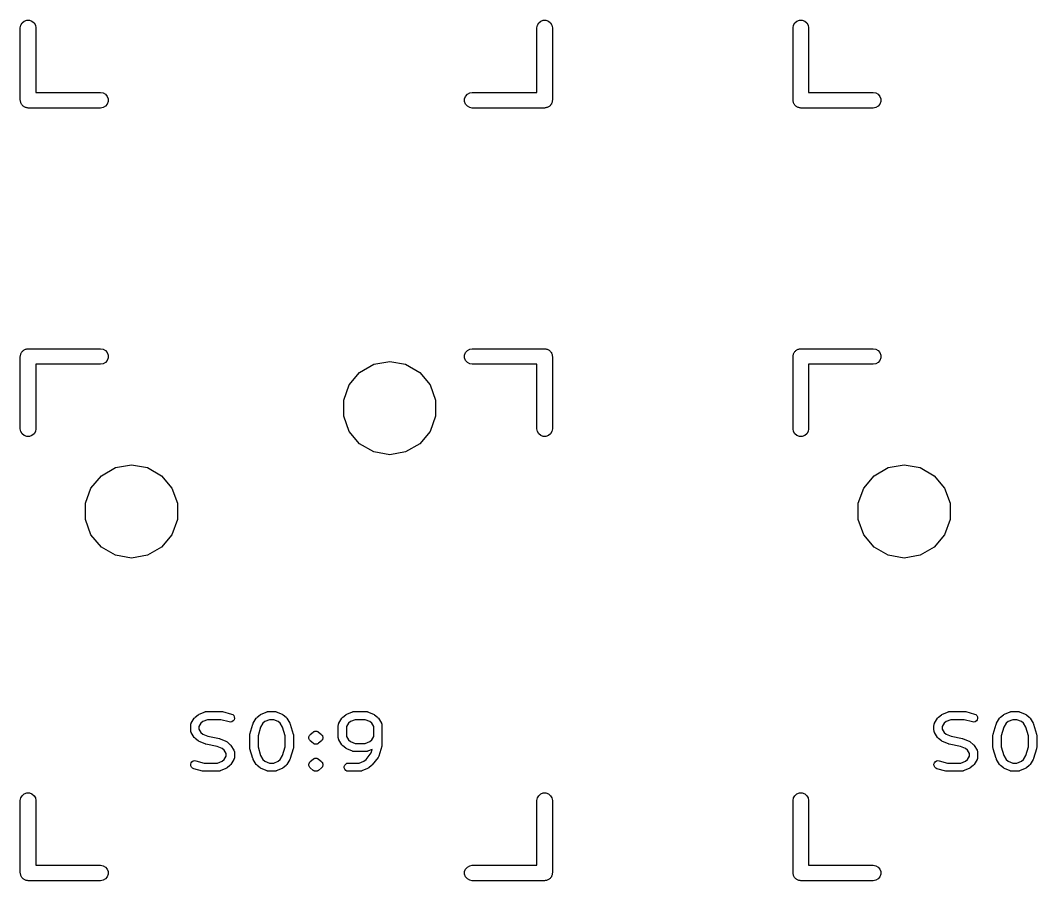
# Model space of a CAD drawing. Extents: x 15 to 276, y -105 to -15.
# Drawn here: x 186.46 to 211.45, y -104.54 to -83.38 of the extents above; entities that cross this region are included whole.
import ezdxf

# ---------------------------------------------------------------- set-up
doc = ezdxf.new("R2010")
doc.units = 0
doc.header["$MEASUREMENT"] = 0
doc.layers.add('BLACK', color=7, linetype='CONTINUOUS')

msp = doc.modelspace()

# ---------------------------------------------------------------- linework, layer by layer
at = {"layer": 'Black'}
for p, q in [((186.471, -83.5068), (186.504, -83.4495)), ((186.504, -83.4495), (186.555, -83.407)), ((186.555, -83.407), (186.617, -83.3844)), ((186.617, -83.3844), (186.683, -83.3844)), ((186.683, -83.3844), (186.745, -83.407)), ((186.745, -83.407), (186.796, -83.4495)), ((186.796, -83.4495), (186.829, -83.5068)), ((199.171, -83.5068), (199.204, -83.4495)), ((199.204, -83.4495), (199.255, -83.407)), ((199.255, -83.407), (199.317, -83.3844)), ((199.317, -83.3844), (199.383, -83.3844)), ((199.383, -83.3844), (199.445, -83.407)), ((199.445, -83.407), (199.496, -83.4495)), ((199.496, -83.4495), (199.529, -83.5068)), ((205.471, -83.5068), (205.504, -83.4495)), ((205.504, -83.4495), (205.555, -83.407)), ((205.555, -83.407), (205.617, -83.3844)), ((205.617, -83.3844), (205.683, -83.3844)), ((205.683, -83.3844), (205.745, -83.407)), ((205.745, -83.407), (205.796, -83.4495)), ((205.796, -83.4495), (205.829, -83.5068)), ((186.459, -83.572), (186.471, -83.5068)), ((186.459, -85.35), (186.459, -83.572)), ((186.829, -83.5068), (186.84, -83.572)), ((186.84, -83.572), (186.84, -85.1595)), ((199.159, -83.572), (199.171, -83.5068)), ((199.159, -85.1595), (199.159, -83.572)), ((199.529, -83.5068), (199.54, -83.572)), ((199.54, -83.572), (199.54, -85.35)), ((205.459, -83.572), (205.471, -83.5068)), ((205.459, -85.35), (205.459, -83.572)), ((205.829, -83.5068), (205.84, -83.572)), ((205.84, -83.572), (205.84, -85.1595)), ((186.84, -85.1595), (188.428, -85.1595)), ((188.428, -85.1595), (188.493, -85.171)), ((188.493, -85.171), (188.55, -85.2041)), ((188.55, -85.2041), (188.593, -85.2548)), ((197.407, -85.2548), (197.45, -85.2041)), ((197.45, -85.2041), (197.507, -85.171)), ((197.507, -85.171), (197.572, -85.1595)), ((197.572, -85.1595), (199.159, -85.1595)), ((205.84, -85.1595), (207.428, -85.1595)), ((207.428, -85.1595), (207.493, -85.171)), ((207.493, -85.171), (207.55, -85.2041)), ((207.55, -85.2041), (207.593, -85.2548)), ((186.462, -85.3664), (186.459, -85.35)), ((186.462, -85.3831), (186.462, -85.3664)), ((186.468, -85.3987), (186.462, -85.3831)), ((186.471, -85.4152), (186.468, -85.3987)), ((186.479, -85.4296), (186.471, -85.4152)), ((186.485, -85.4453), (186.479, -85.4296)), ((186.496, -85.458), (186.485, -85.4453)), ((186.504, -85.4725), (186.496, -85.458)), ((188.593, -85.4453), (188.55, -85.4959)), ((188.593, -85.2548), (188.616, -85.3169)), ((188.616, -85.3831), (188.593, -85.4453)), ((188.616, -85.3169), (188.616, -85.3831)), ((197.384, -85.3169), (197.407, -85.2548)), ((197.384, -85.3831), (197.384, -85.3169)), ((197.407, -85.4453), (197.384, -85.3831)), ((197.45, -85.4959), (197.407, -85.4453)), ((199.504, -85.458), (199.496, -85.4725)), ((199.515, -85.4453), (199.504, -85.458)), ((199.521, -85.4296), (199.515, -85.4453)), ((199.529, -85.4152), (199.521, -85.4296)), ((199.532, -85.3987), (199.529, -85.4152)), ((199.538, -85.3831), (199.532, -85.3987)), ((199.54, -85.35), (199.538, -85.3664)), ((199.538, -85.3664), (199.538, -85.3831)), ((205.462, -85.3664), (205.459, -85.35)), ((205.462, -85.3831), (205.462, -85.3664)), ((205.468, -85.3987), (205.462, -85.3831)), ((205.471, -85.4152), (205.468, -85.3987)), ((205.479, -85.4296), (205.471, -85.4152)), ((205.485, -85.4453), (205.479, -85.4296)), ((205.496, -85.458), (205.485, -85.4453)), ((205.504, -85.4725), (205.496, -85.458)), ((207.593, -85.4453), (207.55, -85.4959)), ((207.593, -85.2548), (207.616, -85.3169)), ((207.616, -85.3831), (207.593, -85.4453)), ((207.616, -85.3169), (207.616, -85.3831)), ((186.517, -85.4832), (186.504, -85.4725)), ((186.528, -85.4959), (186.517, -85.4832)), ((186.542, -85.5043), (186.528, -85.4959)), ((186.555, -85.515), (186.542, -85.5043)), ((186.57, -85.5207), (186.555, -85.515)), ((186.585, -85.529), (186.57, -85.5207)), ((186.601, -85.5319), (186.585, -85.529)), ((186.617, -85.5376), (186.601, -85.5319)), ((186.634, -85.5376), (186.617, -85.5376)), ((186.65, -85.5405), (186.634, -85.5376)), ((188.428, -85.5405), (186.65, -85.5405)), ((188.493, -85.529), (188.428, -85.5405)), ((188.55, -85.4959), (188.493, -85.529)), ((197.507, -85.529), (197.45, -85.4959)), ((197.572, -85.5405), (197.507, -85.529)), ((199.35, -85.5405), (197.572, -85.5405)), ((199.366, -85.5376), (199.35, -85.5405)), ((199.383, -85.5376), (199.366, -85.5376)), ((199.399, -85.5319), (199.383, -85.5376)), ((199.415, -85.529), (199.399, -85.5319)), ((199.43, -85.5207), (199.415, -85.529)), ((199.445, -85.515), (199.43, -85.5207)), ((199.458, -85.5043), (199.445, -85.515)), ((199.472, -85.4959), (199.458, -85.5043)), ((199.483, -85.4832), (199.472, -85.4959)), ((199.496, -85.4725), (199.483, -85.4832)), ((205.517, -85.4832), (205.504, -85.4725)), ((205.528, -85.4959), (205.517, -85.4832)), ((205.542, -85.5043), (205.528, -85.4959)), ((205.555, -85.515), (205.542, -85.5043)), ((205.57, -85.5207), (205.555, -85.515)), ((205.585, -85.529), (205.57, -85.5207)), ((205.601, -85.5319), (205.585, -85.529)), ((205.617, -85.5376), (205.601, -85.5319)), ((205.634, -85.5376), (205.617, -85.5376)), ((205.65, -85.5405), (205.634, -85.5376)), ((207.428, -85.5405), (205.65, -85.5405)), ((207.493, -85.529), (207.428, -85.5405)), ((207.55, -85.4959), (207.493, -85.529)), ((186.634, -91.4624), (186.65, -91.4595)), ((186.65, -91.4595), (188.428, -91.4595)), ((188.428, -91.4595), (188.493, -91.471)), ((197.507, -91.471), (197.572, -91.4595)), ((197.572, -91.4595), (199.35, -91.4595)), ((199.35, -91.4595), (199.366, -91.4624)), ((205.634, -91.4624), (205.65, -91.4595)), ((205.65, -91.4595), (207.428, -91.4595)), ((207.428, -91.4595), (207.493, -91.471)), ((186.459, -91.65), (186.462, -91.6336)), ((186.459, -93.428), (186.459, -91.65)), ((186.462, -91.6169), (186.468, -91.6013)), ((186.462, -91.6336), (186.462, -91.6169)), ((186.468, -91.6013), (186.471, -91.5848)), ((186.471, -91.5848), (186.479, -91.5704)), ((186.479, -91.5704), (186.485, -91.5547)), ((186.485, -91.5547), (186.496, -91.542)), ((186.496, -91.542), (186.504, -91.5275)), ((186.504, -91.5275), (186.517, -91.5168)), ((186.517, -91.5168), (186.528, -91.5041)), ((186.528, -91.5041), (186.542, -91.4957)), ((186.542, -91.4957), (186.555, -91.485)), ((186.555, -91.485), (186.57, -91.4793)), ((186.57, -91.4793), (186.585, -91.471)), ((186.585, -91.471), (186.601, -91.4681)), ((186.601, -91.4681), (186.617, -91.4624)), ((186.617, -91.4624), (186.634, -91.4624)), ((188.493, -91.471), (188.55, -91.5041)), ((188.55, -91.5041), (188.593, -91.5547)), ((188.593, -91.5547), (188.616, -91.6169)), ((188.616, -91.6831), (188.593, -91.7452)), ((188.616, -91.6169), (188.616, -91.6831)), ((197.384, -91.6169), (197.407, -91.5547)), ((197.384, -91.6831), (197.384, -91.6169)), ((197.407, -91.7452), (197.384, -91.6831)), ((197.407, -91.5547), (197.45, -91.5041)), ((197.45, -91.5041), (197.507, -91.471)), ((199.366, -91.4624), (199.383, -91.4624)), ((199.383, -91.4624), (199.399, -91.4681)), ((199.399, -91.4681), (199.415, -91.471)), ((199.415, -91.471), (199.43, -91.4793)), ((199.43, -91.4793), (199.445, -91.485)), ((199.445, -91.485), (199.458, -91.4957)), ((199.458, -91.4957), (199.472, -91.5041)), ((199.472, -91.5041), (199.483, -91.5168)), ((199.483, -91.5168), (199.496, -91.5275)), ((199.496, -91.5275), (199.504, -91.542)), ((199.504, -91.542), (199.515, -91.5547)), ((199.515, -91.5547), (199.521, -91.5704)), ((199.521, -91.5704), (199.529, -91.5848)), ((199.529, -91.5848), (199.532, -91.6013)), ((199.532, -91.6013), (199.538, -91.6169)), ((199.538, -91.6169), (199.538, -91.6336)), ((199.538, -91.6336), (199.54, -91.65)), ((199.54, -91.65), (199.54, -93.428)), ((205.459, -91.65), (205.462, -91.6336)), ((205.459, -93.428), (205.459, -91.65)), ((205.462, -91.6169), (205.468, -91.6013)), ((205.462, -91.6336), (205.462, -91.6169)), ((205.468, -91.6013), (205.471, -91.5848)), ((205.471, -91.5848), (205.479, -91.5704)), ((205.479, -91.5704), (205.485, -91.5547)), ((205.485, -91.5547), (205.496, -91.542)), ((205.496, -91.542), (205.504, -91.5275)), ((205.504, -91.5275), (205.517, -91.5168)), ((205.517, -91.5168), (205.528, -91.5041)), ((205.528, -91.5041), (205.542, -91.4957)), ((205.542, -91.4957), (205.555, -91.485)), ((205.555, -91.485), (205.57, -91.4793)), ((205.57, -91.4793), (205.585, -91.471)), ((205.585, -91.471), (205.601, -91.4681)), ((205.601, -91.4681), (205.617, -91.4624)), ((205.617, -91.4624), (205.634, -91.4624)), ((207.493, -91.471), (207.55, -91.5041)), ((207.55, -91.5041), (207.593, -91.5547)), ((207.593, -91.5547), (207.616, -91.6169)), ((207.616, -91.6831), (207.593, -91.7452)), ((207.616, -91.6169), (207.616, -91.6831)), ((188.428, -91.8405), (186.84, -91.8405)), ((186.84, -91.8405), (186.84, -93.428)), ((188.493, -91.829), (188.428, -91.8405)), ((188.55, -91.7959), (188.493, -91.829)), ((188.593, -91.7452), (188.55, -91.7959)), ((194.802, -92.0411), (195.148, -91.8418)), ((195.148, -91.8418), (195.54, -91.7726)), ((195.54, -91.7726), (195.932, -91.8418)), ((195.932, -91.8418), (196.278, -92.0411)), ((197.45, -91.7959), (197.407, -91.7452)), ((197.507, -91.829), (197.45, -91.7959)), ((197.572, -91.8405), (197.507, -91.829)), ((199.159, -91.8405), (197.572, -91.8405)), ((199.159, -93.428), (199.159, -91.8405)), ((207.428, -91.8405), (205.84, -91.8405)), ((205.84, -91.8405), (205.84, -93.428)), ((207.493, -91.829), (207.428, -91.8405)), ((207.55, -91.7959), (207.493, -91.829)), ((207.593, -91.7452), (207.55, -91.7959)), ((194.546, -92.3463), (194.802, -92.0411)), ((196.278, -92.0411), (196.534, -92.3463)), ((194.41, -92.7208), (194.546, -92.3463)), ((196.534, -92.3463), (196.67, -92.7208)), ((194.41, -93.1192), (194.41, -92.7208)), ((196.67, -92.7208), (196.67, -93.1192)), ((194.546, -93.4937), (194.41, -93.1192)), ((196.67, -93.1192), (196.534, -93.4937)), ((186.471, -93.4932), (186.459, -93.428)), ((186.84, -93.428), (186.829, -93.4932)), ((199.171, -93.4932), (199.159, -93.428)), ((199.54, -93.428), (199.529, -93.4932)), ((205.471, -93.4932), (205.459, -93.428)), ((205.84, -93.428), (205.829, -93.4932)), ((186.504, -93.5505), (186.471, -93.4932)), ((186.555, -93.593), (186.504, -93.5505)), ((186.617, -93.6156), (186.555, -93.593)), ((186.683, -93.6156), (186.617, -93.6156)), ((186.745, -93.593), (186.683, -93.6156)), ((186.796, -93.5505), (186.745, -93.593)), ((186.829, -93.4932), (186.796, -93.5505)), ((194.802, -93.7989), (194.546, -93.4937)), ((196.534, -93.4937), (196.278, -93.7989)), ((199.204, -93.5505), (199.171, -93.4932)), ((199.255, -93.593), (199.204, -93.5505)), ((199.317, -93.6156), (199.255, -93.593)), ((199.383, -93.6156), (199.317, -93.6156)), ((199.445, -93.593), (199.383, -93.6156)), ((199.496, -93.5505), (199.445, -93.593)), ((199.529, -93.4932), (199.496, -93.5505)), ((205.504, -93.5505), (205.471, -93.4932)), ((205.555, -93.593), (205.504, -93.5505)), ((205.617, -93.6156), (205.555, -93.593)), ((205.683, -93.6156), (205.617, -93.6156)), ((205.745, -93.593), (205.683, -93.6156)), ((205.796, -93.5505), (205.745, -93.593)), ((205.829, -93.4932), (205.796, -93.5505)), ((195.148, -93.9982), (194.802, -93.7989)), ((196.278, -93.7989), (195.932, -93.9982)), ((195.54, -94.0674), (195.148, -93.9982)), ((195.932, -93.9982), (195.54, -94.0674)), ((188.452, -94.5811), (188.798, -94.3818)), ((188.798, -94.3818), (189.19, -94.3126)), ((189.19, -94.3126), (189.582, -94.3818)), ((189.582, -94.3818), (189.928, -94.5811)), ((207.452, -94.5811), (207.798, -94.3818)), ((207.798, -94.3818), (208.19, -94.3126)), ((208.19, -94.3126), (208.582, -94.3818)), ((208.582, -94.3818), (208.928, -94.5811)), ((188.196, -94.8863), (188.452, -94.5811)), ((189.928, -94.5811), (190.184, -94.8863)), ((207.196, -94.8863), (207.452, -94.5811)), ((208.928, -94.5811), (209.184, -94.8863)), ((188.06, -95.2608), (188.196, -94.8863)), ((190.184, -94.8863), (190.32, -95.2608)), ((207.06, -95.2608), (207.196, -94.8863)), ((209.184, -94.8863), (209.32, -95.2608)), ((188.06, -95.6592), (188.06, -95.2608)), ((190.32, -95.2608), (190.32, -95.6592)), ((207.06, -95.6592), (207.06, -95.2608)), ((209.32, -95.2608), (209.32, -95.6592)), ((188.196, -96.0337), (188.06, -95.6592)), ((190.32, -95.6592), (190.184, -96.0337)), ((207.196, -96.0337), (207.06, -95.6592)), ((209.32, -95.6592), (209.184, -96.0337)), ((188.452, -96.3389), (188.196, -96.0337)), ((190.184, -96.0337), (189.928, -96.3389)), ((207.452, -96.3389), (207.196, -96.0337)), ((209.184, -96.0337), (208.928, -96.3389)), ((188.798, -96.5382), (188.452, -96.3389)), ((189.928, -96.3389), (189.582, -96.5382)), ((207.798, -96.5382), (207.452, -96.3389)), ((208.928, -96.3389), (208.582, -96.5382)), ((189.19, -96.6074), (188.798, -96.5382)), ((189.582, -96.5382), (189.19, -96.6074)), ((208.19, -96.6074), (207.798, -96.5382)), ((208.582, -96.5382), (208.19, -96.6074)), ((190.83, -100.462), (190.844, -100.454)), ((190.844, -100.454), (190.856, -100.446)), ((190.856, -100.446), (191.001, -100.386)), ((191.001, -100.386), (191.004, -100.385)), ((191.004, -100.385), (191.006, -100.384)), ((191.006, -100.384), (191.021, -100.381)), ((191.021, -100.381), (191.036, -100.378)), ((191.036, -100.378), (191.038, -100.378)), ((191.038, -100.378), (191.041, -100.378)), ((191.041, -100.378), (191.403, -100.378)), ((191.403, -100.378), (191.417, -100.38)), ((191.417, -100.38), (191.431, -100.382)), ((191.431, -100.382), (191.648, -100.442)), ((191.648, -100.442), (191.68, -100.457)), ((192.354, -100.462), (192.368, -100.454)), ((192.368, -100.454), (192.38, -100.446)), ((192.38, -100.446), (192.525, -100.386)), ((192.525, -100.386), (192.528, -100.385)), ((192.528, -100.385), (192.53, -100.384)), ((192.53, -100.384), (192.545, -100.381)), ((192.545, -100.381), (192.56, -100.378)), ((192.56, -100.378), (192.562, -100.378)), ((192.562, -100.378), (192.565, -100.378)), ((192.565, -100.378), (192.71, -100.378)), ((192.71, -100.378), (192.712, -100.378)), ((192.712, -100.378), (192.714, -100.378)), ((192.714, -100.378), (192.729, -100.381)), ((192.729, -100.381), (192.744, -100.384)), ((192.744, -100.384), (192.746, -100.385)), ((192.746, -100.385), (192.749, -100.386)), ((192.749, -100.386), (192.894, -100.446)), ((192.894, -100.446), (192.907, -100.454)), ((192.907, -100.454), (192.92, -100.462)), ((194.459, -100.462), (194.472, -100.454)), ((194.472, -100.454), (194.485, -100.446)), ((194.485, -100.446), (194.63, -100.386)), ((194.63, -100.386), (194.632, -100.385)), ((194.632, -100.385), (194.634, -100.384)), ((194.634, -100.384), (194.65, -100.381)), ((194.65, -100.381), (194.664, -100.378)), ((194.664, -100.378), (194.667, -100.378)), ((194.667, -100.378), (194.669, -100.378)), ((194.669, -100.378), (194.959, -100.378)), ((194.959, -100.378), (194.962, -100.378)), ((194.962, -100.378), (194.964, -100.378)), ((194.964, -100.378), (194.979, -100.381)), ((194.979, -100.381), (194.994, -100.384)), ((194.994, -100.384), (194.996, -100.385)), ((194.996, -100.385), (194.999, -100.386)), ((194.999, -100.386), (195.144, -100.446)), ((195.144, -100.446), (195.156, -100.454)), ((195.156, -100.454), (195.17, -100.462)), ((209.105, -100.462), (209.118, -100.454)), ((209.118, -100.454), (209.131, -100.446)), ((209.131, -100.446), (209.276, -100.386)), ((209.276, -100.386), (209.278, -100.385)), ((209.278, -100.385), (209.28, -100.384)), ((209.28, -100.384), (209.295, -100.381)), ((209.295, -100.381), (209.31, -100.378)), ((209.31, -100.378), (209.313, -100.378)), ((209.313, -100.378), (209.315, -100.378)), ((209.315, -100.378), (209.678, -100.378)), ((209.678, -100.378), (209.691, -100.38)), ((209.691, -100.38), (209.705, -100.382)), ((209.705, -100.382), (209.923, -100.442)), ((209.923, -100.442), (209.954, -100.457)), ((210.629, -100.462), (210.642, -100.454)), ((210.642, -100.454), (210.655, -100.446)), ((210.655, -100.446), (210.8, -100.386)), ((210.8, -100.386), (210.802, -100.385)), ((210.802, -100.385), (210.804, -100.384)), ((210.804, -100.384), (210.819, -100.381)), ((210.819, -100.381), (210.834, -100.378)), ((210.834, -100.378), (210.837, -100.378)), ((210.837, -100.378), (210.839, -100.378)), ((210.839, -100.378), (210.984, -100.378)), ((210.984, -100.378), (210.986, -100.378)), ((210.986, -100.378), (210.989, -100.378)), ((210.989, -100.378), (211.004, -100.381)), ((211.004, -100.381), (211.019, -100.384)), ((211.019, -100.384), (211.021, -100.385)), ((211.021, -100.385), (211.023, -100.386)), ((211.023, -100.386), (211.168, -100.446)), ((211.168, -100.446), (211.181, -100.454)), ((211.181, -100.454), (211.194, -100.462)), ((190.65, -100.712), (190.651, -100.702)), ((190.651, -100.702), (190.653, -100.695)), ((190.653, -100.695), (190.655, -100.687)), ((190.655, -100.687), (190.66, -100.678)), ((190.66, -100.678), (190.663, -100.669)), ((190.663, -100.669), (190.736, -100.548)), ((190.736, -100.548), (190.747, -100.535)), ((190.747, -100.535), (190.758, -100.522)), ((190.758, -100.522), (190.83, -100.462)), ((190.901, -100.668), (190.852, -100.75)), ((190.949, -100.628), (190.901, -100.668)), ((191.061, -100.581), (190.949, -100.628)), ((191.39, -100.581), (191.061, -100.581)), ((191.594, -100.638), (191.39, -100.581)), ((191.629, -100.641), (191.594, -100.638)), ((191.663, -100.632), (191.629, -100.641)), ((191.692, -100.612), (191.663, -100.632)), ((191.68, -100.457), (191.705, -100.482)), ((191.713, -100.584), (191.692, -100.612)), ((191.705, -100.482), (191.72, -100.515)), ((191.722, -100.55), (191.713, -100.584)), ((191.72, -100.515), (191.722, -100.55)), ((192.104, -100.934), (192.177, -100.692)), ((192.177, -100.692), (192.183, -100.681)), ((192.183, -100.681), (192.187, -100.669)), ((192.187, -100.669), (192.26, -100.548)), ((192.26, -100.548), (192.271, -100.535)), ((192.271, -100.535), (192.282, -100.522)), ((192.282, -100.522), (192.354, -100.462)), ((192.425, -100.668), (192.368, -100.763)), ((192.473, -100.628), (192.425, -100.668)), ((192.585, -100.581), (192.473, -100.628)), ((192.689, -100.581), (192.585, -100.581)), ((192.802, -100.628), (192.689, -100.581)), ((192.849, -100.668), (192.802, -100.628)), ((192.906, -100.763), (192.849, -100.668)), ((192.92, -100.462), (192.992, -100.522)), ((192.992, -100.522), (193.003, -100.535)), ((193.003, -100.535), (193.015, -100.548)), ((193.015, -100.548), (193.087, -100.669)), ((193.087, -100.669), (193.092, -100.681)), ((193.092, -100.681), (193.097, -100.692)), ((193.097, -100.692), (193.17, -100.934)), ((194.279, -100.702), (194.282, -100.695)), ((194.279, -100.712), (194.279, -100.702)), ((194.282, -100.695), (194.283, -100.687)), ((194.283, -100.687), (194.288, -100.678)), ((194.288, -100.678), (194.292, -100.669)), ((194.292, -100.669), (194.364, -100.548)), ((194.364, -100.548), (194.375, -100.535)), ((194.375, -100.535), (194.386, -100.522)), ((194.386, -100.522), (194.459, -100.462)), ((194.53, -100.668), (194.48, -100.75)), ((194.577, -100.628), (194.53, -100.668)), ((194.689, -100.581), (194.577, -100.628)), ((194.939, -100.581), (194.689, -100.581)), ((195.051, -100.628), (194.939, -100.581)), ((195.099, -100.668), (195.051, -100.628)), ((195.148, -100.75), (195.099, -100.668)), ((195.17, -100.462), (195.242, -100.522)), ((195.242, -100.522), (195.253, -100.535)), ((195.253, -100.535), (195.264, -100.548)), ((195.264, -100.548), (195.337, -100.669)), ((195.337, -100.669), (195.34, -100.678)), ((195.34, -100.678), (195.345, -100.687)), ((195.345, -100.687), (195.347, -100.695)), ((195.347, -100.695), (195.349, -100.702)), ((195.349, -100.702), (195.35, -100.712)), ((208.925, -100.702), (208.928, -100.695)), ((208.925, -100.712), (208.925, -100.702)), ((208.928, -100.695), (208.929, -100.687)), ((208.929, -100.687), (208.934, -100.678)), ((208.934, -100.678), (208.937, -100.669)), ((208.937, -100.669), (209.01, -100.548)), ((209.01, -100.548), (209.021, -100.535)), ((209.021, -100.535), (209.032, -100.522)), ((209.032, -100.522), (209.105, -100.462)), ((209.175, -100.668), (209.126, -100.75)), ((209.223, -100.628), (209.175, -100.668)), ((209.335, -100.581), (209.223, -100.628)), ((209.664, -100.581), (209.335, -100.581)), ((209.868, -100.638), (209.664, -100.581)), ((209.903, -100.641), (209.868, -100.638)), ((209.938, -100.632), (209.903, -100.641)), ((209.967, -100.612), (209.938, -100.632)), ((209.954, -100.457), (209.979, -100.482)), ((209.987, -100.584), (209.967, -100.612)), ((209.979, -100.482), (209.994, -100.515)), ((209.997, -100.55), (209.987, -100.584)), ((209.994, -100.515), (209.997, -100.55)), ((210.379, -100.934), (210.451, -100.692)), ((210.451, -100.692), (210.457, -100.681)), ((210.457, -100.681), (210.461, -100.669)), ((210.461, -100.669), (210.534, -100.548)), ((210.534, -100.548), (210.545, -100.535)), ((210.545, -100.535), (210.556, -100.522)), ((210.556, -100.522), (210.629, -100.462)), ((210.699, -100.668), (210.642, -100.763)), ((210.747, -100.628), (210.699, -100.668)), ((210.859, -100.581), (210.747, -100.628)), ((210.964, -100.581), (210.859, -100.581)), ((211.076, -100.628), (210.964, -100.581)), ((211.123, -100.668), (211.076, -100.628)), ((211.181, -100.763), (211.123, -100.668)), ((211.194, -100.462), (211.267, -100.522)), ((211.267, -100.522), (211.278, -100.535)), ((211.278, -100.535), (211.289, -100.548)), ((211.289, -100.548), (211.361, -100.669)), ((211.361, -100.669), (211.366, -100.681)), ((211.366, -100.681), (211.372, -100.692)), ((211.372, -100.692), (211.444, -100.934)), ((190.649, -100.721), (190.65, -100.712)), ((190.649, -100.842), (190.649, -100.721)), ((190.65, -100.852), (190.649, -100.842)), ((190.651, -100.862), (190.65, -100.852)), ((190.653, -100.869), (190.651, -100.862)), ((190.655, -100.877), (190.653, -100.869)), ((190.66, -100.886), (190.655, -100.877)), ((190.663, -100.895), (190.66, -100.886)), ((190.736, -101.016), (190.663, -100.895)), ((190.852, -100.75), (190.852, -100.814)), ((190.852, -100.814), (190.901, -100.896)), ((190.901, -100.896), (190.949, -100.936)), ((190.949, -100.936), (191.071, -100.987)), ((192.1, -100.963), (192.103, -100.949)), ((192.103, -100.949), (192.104, -100.934)), ((192.368, -100.763), (192.303, -100.978)), ((192.971, -100.978), (192.906, -100.763)), ((193.17, -100.934), (193.172, -100.949)), ((193.172, -100.949), (193.174, -100.963)), ((193.577, -100.959), (193.588, -100.946)), ((193.588, -100.946), (193.661, -100.885)), ((193.588, -100.946), (193.588, -100.946)), ((193.588, -100.946), (193.588, -100.946)), ((193.661, -100.885), (193.668, -100.881)), ((193.668, -100.881), (193.675, -100.875)), ((193.675, -100.875), (193.683, -100.872)), ((193.683, -100.872), (193.691, -100.868)), ((193.691, -100.868), (193.7, -100.866)), ((193.691, -100.868), (193.691, -100.868)), ((193.691, -100.868), (193.691, -100.868)), ((193.7, -100.866), (193.708, -100.863)), ((193.708, -100.863), (193.717, -100.863)), ((193.717, -100.863), (193.725, -100.862)), ((193.725, -100.862), (193.726, -100.862)), ((193.726, -100.862), (193.726, -100.862)), ((193.726, -100.862), (193.735, -100.863)), ((193.735, -100.863), (193.743, -100.863)), ((193.743, -100.863), (193.752, -100.866)), ((193.752, -100.866), (193.76, -100.868)), ((193.76, -100.868), (193.76, -100.868)), ((193.76, -100.868), (193.761, -100.868)), ((193.761, -100.868), (193.768, -100.872)), ((193.768, -100.872), (193.777, -100.875)), ((193.777, -100.875), (193.783, -100.881)), ((193.783, -100.881), (193.791, -100.885)), ((193.791, -100.885), (193.863, -100.946)), ((193.863, -100.946), (193.864, -100.946)), ((193.864, -100.946), (193.864, -100.946)), ((193.864, -100.946), (193.875, -100.959)), ((194.277, -100.721), (194.279, -100.712)), ((194.277, -101.024), (194.277, -100.721)), ((194.48, -100.75), (194.48, -100.996)), ((195.148, -100.996), (195.148, -100.75)), ((195.35, -100.712), (195.351, -100.721)), ((195.351, -100.721), (195.351, -101.205)), ((208.923, -100.721), (208.925, -100.712)), ((208.923, -100.842), (208.923, -100.721)), ((208.925, -100.852), (208.923, -100.842)), ((208.925, -100.862), (208.925, -100.852)), ((208.928, -100.869), (208.925, -100.862)), ((208.929, -100.877), (208.928, -100.869)), ((208.934, -100.886), (208.929, -100.877)), ((208.937, -100.895), (208.934, -100.886)), ((209.01, -101.016), (208.937, -100.895)), ((209.126, -100.75), (209.126, -100.814)), ((209.126, -100.814), (209.175, -100.896)), ((209.175, -100.896), (209.223, -100.936)), ((209.223, -100.936), (209.345, -100.987)), ((210.374, -100.963), (210.377, -100.949)), ((210.377, -100.949), (210.379, -100.934)), ((210.642, -100.763), (210.578, -100.978)), ((211.245, -100.978), (211.181, -100.763)), ((211.444, -100.934), (211.446, -100.949)), ((211.446, -100.949), (211.448, -100.963)), ((190.747, -101.028), (190.736, -101.016)), ((190.758, -101.041), (190.747, -101.028)), ((190.83, -101.102), (190.758, -101.041)), ((190.844, -101.109), (190.83, -101.102)), ((190.856, -101.118), (190.844, -101.109)), ((191.001, -101.178), (190.856, -101.118)), ((191.011, -101.18), (191.001, -101.178)), ((191.02, -101.184), (191.011, -101.18)), ((191.301, -101.242), (191.02, -101.184)), ((191.071, -100.987), (191.352, -101.045)), ((191.352, -101.045), (191.361, -101.049)), ((191.361, -101.049), (191.37, -101.051)), ((191.37, -101.051), (191.515, -101.111)), ((191.515, -101.111), (191.528, -101.12)), ((191.528, -101.12), (191.541, -101.127)), ((191.541, -101.127), (191.614, -101.188)), ((191.614, -101.188), (191.625, -101.201)), ((191.625, -101.201), (191.636, -101.213)), ((192.1, -101.266), (192.1, -100.963)), ((192.303, -100.978), (192.303, -101.251)), ((192.971, -101.251), (192.971, -100.978)), ((193.174, -100.963), (193.174, -101.266)), ((193.553, -101.006), (193.559, -100.99)), ((193.553, -101.007), (193.553, -101.006)), ((193.553, -101.006), (193.553, -101.006)), ((193.553, -101.024), (193.553, -101.007)), ((193.553, -101.041), (193.553, -101.024)), ((193.553, -101.042), (193.553, -101.041)), ((193.553, -101.041), (193.553, -101.041)), ((193.559, -101.058), (193.553, -101.042)), ((193.559, -100.99), (193.565, -100.973)), ((193.565, -101.074), (193.559, -101.058)), ((193.565, -100.973), (193.577, -100.959)), ((193.565, -100.973), (193.565, -100.973)), ((193.565, -100.973), (193.565, -100.973)), ((193.565, -101.075), (193.565, -101.074)), ((193.577, -101.088), (193.565, -101.075)), ((193.565, -101.075), (193.565, -101.075)), ((193.588, -101.101), (193.577, -101.088)), ((193.588, -101.102), (193.588, -101.101)), ((193.661, -101.162), (193.588, -101.102)), ((193.588, -101.102), (193.588, -101.102)), ((193.668, -101.167), (193.661, -101.162)), ((193.675, -101.172), (193.668, -101.167)), ((193.683, -101.175), (193.675, -101.172)), ((193.691, -101.18), (193.683, -101.175)), ((193.7, -101.181), (193.691, -101.18)), ((193.691, -101.18), (193.691, -101.18)), ((193.691, -101.18), (193.691, -101.18)), ((193.708, -101.184), (193.7, -101.181)), ((193.717, -101.184), (193.708, -101.184)), ((193.725, -101.186), (193.717, -101.184)), ((193.726, -101.186), (193.725, -101.186)), ((193.735, -101.184), (193.726, -101.186)), ((193.726, -101.186), (193.726, -101.186)), ((193.743, -101.184), (193.735, -101.184)), ((193.752, -101.181), (193.743, -101.184)), ((193.76, -101.18), (193.752, -101.181)), ((193.761, -101.18), (193.76, -101.18)), ((193.76, -101.18), (193.76, -101.18)), ((193.768, -101.175), (193.761, -101.18)), ((193.777, -101.172), (193.768, -101.175)), ((193.783, -101.167), (193.777, -101.172)), ((193.791, -101.162), (193.783, -101.167)), ((193.863, -101.102), (193.791, -101.162)), ((193.864, -101.102), (193.863, -101.102)), ((193.875, -101.088), (193.864, -101.101)), ((193.864, -101.101), (193.864, -101.102)), ((193.875, -100.959), (193.886, -100.973)), ((193.886, -101.075), (193.875, -101.088)), ((193.886, -100.973), (193.886, -100.973)), ((193.886, -100.973), (193.886, -100.973)), ((193.886, -100.973), (193.892, -100.99)), ((193.892, -101.058), (193.886, -101.074)), ((193.886, -101.074), (193.886, -101.075)), ((193.886, -101.075), (193.886, -101.075)), ((193.892, -100.99), (193.898, -101.006)), ((193.898, -101.042), (193.892, -101.058)), ((193.898, -101.006), (193.898, -101.006)), ((193.898, -101.006), (193.898, -101.007)), ((193.898, -101.007), (193.898, -101.024)), ((193.898, -101.024), (193.898, -101.041)), ((193.898, -101.041), (193.898, -101.041)), ((193.898, -101.041), (193.898, -101.042)), ((194.279, -101.033), (194.277, -101.024)), ((194.279, -101.043), (194.279, -101.033)), ((194.282, -101.051), (194.279, -101.043)), ((194.283, -101.059), (194.282, -101.051)), ((194.288, -101.067), (194.283, -101.059)), ((194.292, -101.076), (194.288, -101.067)), ((194.364, -101.197), (194.292, -101.076)), ((194.375, -101.21), (194.364, -101.197)), ((194.48, -100.996), (194.53, -101.078)), ((194.53, -101.078), (194.577, -101.117)), ((194.577, -101.117), (194.689, -101.164)), ((194.689, -101.164), (194.939, -101.164)), ((194.939, -101.164), (195.051, -101.117)), ((195.051, -101.117), (195.099, -101.078)), ((195.099, -101.078), (195.148, -100.996)), ((195.351, -101.205), (195.349, -101.22)), ((209.021, -101.028), (209.01, -101.016)), ((209.032, -101.041), (209.021, -101.028)), ((209.105, -101.102), (209.032, -101.041)), ((209.118, -101.109), (209.105, -101.102)), ((209.131, -101.118), (209.118, -101.109)), ((209.276, -101.178), (209.131, -101.118)), ((209.285, -101.18), (209.276, -101.178)), ((209.294, -101.184), (209.285, -101.18)), ((209.575, -101.242), (209.294, -101.184)), ((209.345, -100.987), (209.626, -101.045)), ((209.626, -101.045), (209.635, -101.049)), ((209.635, -101.049), (209.644, -101.051)), ((209.644, -101.051), (209.789, -101.111)), ((209.789, -101.111), (209.802, -101.12)), ((209.802, -101.12), (209.815, -101.127)), ((209.815, -101.127), (209.888, -101.188)), ((209.888, -101.188), (209.899, -101.201)), ((209.899, -101.201), (209.91, -101.213)), ((210.374, -101.266), (210.374, -100.963)), ((210.578, -100.978), (210.578, -101.251)), ((211.245, -101.251), (211.245, -100.978)), ((211.448, -100.963), (211.448, -101.266)), ((191.423, -101.293), (191.301, -101.242)), ((191.47, -101.333), (191.423, -101.293)), ((191.52, -101.415), (191.47, -101.333)), ((191.52, -101.479), (191.52, -101.415)), ((191.636, -101.213), (191.708, -101.334)), ((191.708, -101.334), (191.712, -101.343)), ((191.712, -101.343), (191.717, -101.352)), ((191.717, -101.352), (191.718, -101.36)), ((191.718, -101.36), (191.721, -101.367)), ((191.721, -101.367), (191.721, -101.377)), ((191.721, -101.377), (191.723, -101.387)), ((191.723, -101.387), (191.723, -101.508)), ((192.103, -101.28), (192.1, -101.266)), ((192.104, -101.295), (192.103, -101.28)), ((192.177, -101.537), (192.104, -101.295)), ((192.303, -101.251), (192.368, -101.466)), ((192.906, -101.466), (192.971, -101.251)), ((193.17, -101.295), (193.097, -101.537)), ((193.172, -101.28), (193.17, -101.295)), ((193.174, -101.266), (193.172, -101.28)), ((194.386, -101.223), (194.375, -101.21)), ((194.459, -101.283), (194.386, -101.223)), ((194.472, -101.291), (194.459, -101.283)), ((194.485, -101.299), (194.472, -101.291)), ((194.63, -101.359), (194.485, -101.299)), ((194.632, -101.36), (194.63, -101.359)), ((194.634, -101.361), (194.632, -101.36)), ((194.65, -101.364), (194.634, -101.361)), ((194.664, -101.367), (194.65, -101.364)), ((194.667, -101.367), (194.664, -101.367)), ((194.669, -101.367), (194.667, -101.367)), ((194.959, -101.367), (194.669, -101.367)), ((194.962, -101.367), (194.959, -101.367)), ((194.959, -101.557), (195.085, -101.399)), ((194.964, -101.367), (194.962, -101.367)), ((194.979, -101.364), (194.964, -101.367)), ((194.994, -101.361), (194.979, -101.364)), ((194.996, -101.36), (194.994, -101.361)), ((194.999, -101.359), (194.996, -101.36)), ((195.111, -101.312), (194.999, -101.359)), ((195.085, -101.399), (195.111, -101.312)), ((195.347, -101.234), (195.274, -101.476)), ((195.349, -101.22), (195.347, -101.234)), ((209.697, -101.293), (209.575, -101.242)), ((209.745, -101.333), (209.697, -101.293)), ((209.794, -101.415), (209.745, -101.333)), ((209.794, -101.479), (209.794, -101.415)), ((209.91, -101.213), (209.983, -101.334)), ((209.983, -101.334), (209.986, -101.343)), ((209.986, -101.343), (209.991, -101.352)), ((209.991, -101.352), (209.992, -101.36)), ((209.992, -101.36), (209.995, -101.367)), ((209.995, -101.367), (209.995, -101.377)), ((209.995, -101.377), (209.997, -101.387)), ((209.997, -101.387), (209.997, -101.508)), ((210.377, -101.28), (210.374, -101.266)), ((210.379, -101.295), (210.377, -101.28)), ((210.451, -101.537), (210.379, -101.295)), ((210.578, -101.251), (210.642, -101.466)), ((211.181, -101.466), (211.245, -101.251)), ((211.444, -101.295), (211.372, -101.537)), ((211.446, -101.28), (211.444, -101.295)), ((211.448, -101.266), (211.446, -101.28)), ((190.649, -101.679), (190.659, -101.645)), ((190.652, -101.714), (190.649, -101.679)), ((190.659, -101.645), (190.679, -101.617)), ((190.679, -101.617), (190.708, -101.597)), ((190.708, -101.597), (190.742, -101.588)), ((190.742, -101.588), (190.777, -101.591)), ((190.777, -101.591), (190.982, -101.648)), ((190.982, -101.648), (191.311, -101.648)), ((191.311, -101.648), (191.423, -101.601)), ((191.423, -101.601), (191.47, -101.562)), ((191.47, -101.562), (191.52, -101.479)), ((191.625, -101.694), (191.614, -101.707)), ((191.636, -101.681), (191.625, -101.694)), ((191.708, -101.56), (191.636, -101.681)), ((191.712, -101.551), (191.708, -101.56)), ((191.717, -101.542), (191.712, -101.551)), ((191.718, -101.534), (191.717, -101.542)), ((191.721, -101.527), (191.718, -101.534)), ((191.723, -101.508), (191.721, -101.517)), ((191.721, -101.517), (191.721, -101.527)), ((192.183, -101.548), (192.177, -101.537)), ((192.187, -101.56), (192.183, -101.548)), ((192.26, -101.681), (192.187, -101.56)), ((192.271, -101.694), (192.26, -101.681)), ((192.282, -101.707), (192.271, -101.694)), ((192.368, -101.466), (192.425, -101.562)), ((192.425, -101.562), (192.473, -101.601)), ((192.473, -101.601), (192.585, -101.648)), ((192.585, -101.648), (192.689, -101.648)), ((192.689, -101.648), (192.802, -101.601)), ((192.802, -101.601), (192.849, -101.562)), ((192.849, -101.562), (192.906, -101.466)), ((193.003, -101.694), (192.992, -101.707)), ((193.015, -101.681), (193.003, -101.694)), ((193.087, -101.56), (193.015, -101.681)), ((193.092, -101.548), (193.087, -101.56)), ((193.097, -101.537), (193.092, -101.548)), ((193.553, -101.671), (193.559, -101.655)), ((193.553, -101.672), (193.553, -101.671)), ((193.553, -101.671), (193.553, -101.671)), ((193.553, -101.689), (193.553, -101.672)), ((193.553, -101.706), (193.553, -101.689)), ((193.559, -101.655), (193.565, -101.639)), ((193.565, -101.638), (193.577, -101.625)), ((193.565, -101.639), (193.565, -101.638)), ((193.565, -101.638), (193.565, -101.638)), ((193.577, -101.625), (193.588, -101.611)), ((193.588, -101.611), (193.661, -101.551)), ((193.588, -101.611), (193.588, -101.611)), ((193.588, -101.611), (193.588, -101.611)), ((193.661, -101.551), (193.668, -101.546)), ((193.668, -101.546), (193.675, -101.541)), ((193.675, -101.541), (193.683, -101.538)), ((193.683, -101.538), (193.691, -101.533)), ((193.691, -101.533), (193.7, -101.531)), ((193.691, -101.533), (193.691, -101.533)), ((193.691, -101.533), (193.691, -101.533)), ((193.7, -101.531), (193.708, -101.529)), ((193.708, -101.529), (193.717, -101.529)), ((193.717, -101.529), (193.725, -101.527)), ((193.725, -101.527), (193.726, -101.527)), ((193.726, -101.527), (193.726, -101.527)), ((193.726, -101.527), (193.735, -101.529)), ((193.735, -101.529), (193.743, -101.529)), ((193.743, -101.529), (193.752, -101.531)), ((193.752, -101.531), (193.76, -101.533)), ((193.76, -101.533), (193.76, -101.533)), ((193.76, -101.533), (193.761, -101.533)), ((193.761, -101.533), (193.768, -101.538)), ((193.768, -101.538), (193.777, -101.541)), ((193.777, -101.541), (193.783, -101.546)), ((193.783, -101.546), (193.791, -101.551)), ((193.791, -101.551), (193.863, -101.611)), ((193.863, -101.611), (193.864, -101.611)), ((193.864, -101.611), (193.864, -101.611)), ((193.864, -101.611), (193.875, -101.625)), ((193.875, -101.625), (193.886, -101.638)), ((193.886, -101.638), (193.886, -101.638)), ((193.886, -101.638), (193.886, -101.639)), ((193.886, -101.639), (193.892, -101.655)), ((193.892, -101.655), (193.898, -101.671)), ((193.898, -101.671), (193.898, -101.671)), ((193.898, -101.671), (193.898, -101.672)), ((193.898, -101.672), (193.898, -101.689)), ((193.898, -101.689), (193.898, -101.706)), ((194.424, -101.732), (194.436, -101.699)), ((194.436, -101.699), (194.459, -101.672)), ((194.459, -101.672), (194.489, -101.654)), ((194.489, -101.654), (194.524, -101.648)), ((194.524, -101.648), (194.794, -101.648)), ((194.794, -101.648), (194.906, -101.601)), ((194.906, -101.601), (194.959, -101.557)), ((195.104, -101.699), (195.097, -101.707)), ((195.111, -101.692), (195.104, -101.699)), ((195.256, -101.511), (195.111, -101.692)), ((195.257, -101.509), (195.256, -101.511)), ((195.259, -101.508), (195.257, -101.509)), ((195.266, -101.494), (195.259, -101.508)), ((195.273, -101.48), (195.266, -101.494)), ((195.274, -101.478), (195.273, -101.48)), ((195.274, -101.476), (195.274, -101.478)), ((208.923, -101.679), (208.933, -101.645)), ((208.926, -101.714), (208.923, -101.679)), ((208.933, -101.645), (208.953, -101.617)), ((208.953, -101.617), (208.982, -101.597)), ((208.982, -101.597), (209.017, -101.588)), ((209.017, -101.588), (209.052, -101.591)), ((209.052, -101.591), (209.256, -101.648)), ((209.256, -101.648), (209.585, -101.648)), ((209.585, -101.648), (209.697, -101.601)), ((209.697, -101.601), (209.745, -101.562)), ((209.745, -101.562), (209.794, -101.479)), ((209.899, -101.694), (209.888, -101.707)), ((209.91, -101.681), (209.899, -101.694)), ((209.983, -101.56), (209.91, -101.681)), ((209.986, -101.551), (209.983, -101.56)), ((209.991, -101.542), (209.986, -101.551)), ((209.992, -101.534), (209.991, -101.542)), ((209.995, -101.527), (209.992, -101.534)), ((209.997, -101.508), (209.995, -101.517)), ((209.995, -101.517), (209.995, -101.527)), ((210.457, -101.548), (210.451, -101.537)), ((210.461, -101.56), (210.457, -101.548)), ((210.534, -101.681), (210.461, -101.56)), ((210.545, -101.694), (210.534, -101.681)), ((210.556, -101.707), (210.545, -101.694)), ((210.642, -101.466), (210.699, -101.562)), ((210.699, -101.562), (210.747, -101.601)), ((210.747, -101.601), (210.859, -101.648)), ((210.859, -101.648), (210.964, -101.648)), ((210.964, -101.648), (211.076, -101.601)), ((211.076, -101.601), (211.123, -101.562)), ((211.123, -101.562), (211.181, -101.466)), ((211.278, -101.694), (211.267, -101.707)), ((211.289, -101.681), (211.278, -101.694)), ((211.361, -101.56), (211.289, -101.681)), ((211.366, -101.548), (211.361, -101.56)), ((211.372, -101.537), (211.366, -101.548)), ((190.667, -101.747), (190.652, -101.714)), ((190.691, -101.772), (190.667, -101.747)), ((190.723, -101.787), (190.691, -101.772)), ((190.941, -101.847), (190.723, -101.787)), ((190.954, -101.849), (190.941, -101.847)), ((190.968, -101.851), (190.954, -101.849)), ((191.331, -101.851), (190.968, -101.851)), ((191.333, -101.851), (191.331, -101.851)), ((191.336, -101.851), (191.333, -101.851)), ((191.35, -101.848), (191.336, -101.851)), ((191.366, -101.845), (191.35, -101.848)), ((191.368, -101.844), (191.366, -101.845)), ((191.37, -101.843), (191.368, -101.844)), ((191.515, -101.783), (191.37, -101.843)), ((191.528, -101.775), (191.515, -101.783)), ((191.541, -101.767), (191.528, -101.775)), ((191.614, -101.707), (191.541, -101.767)), ((192.354, -101.767), (192.282, -101.707)), ((192.368, -101.775), (192.354, -101.767)), ((192.38, -101.783), (192.368, -101.775)), ((192.525, -101.843), (192.38, -101.783)), ((192.528, -101.844), (192.525, -101.843)), ((192.53, -101.845), (192.528, -101.844)), ((192.545, -101.848), (192.53, -101.845)), ((192.56, -101.851), (192.545, -101.848)), ((192.562, -101.851), (192.56, -101.851)), ((192.565, -101.851), (192.562, -101.851)), ((192.71, -101.851), (192.565, -101.851)), ((192.712, -101.851), (192.71, -101.851)), ((192.714, -101.851), (192.712, -101.851)), ((192.729, -101.848), (192.714, -101.851)), ((192.744, -101.845), (192.729, -101.848)), ((192.746, -101.844), (192.744, -101.845)), ((192.749, -101.843), (192.746, -101.844)), ((192.894, -101.783), (192.749, -101.843)), ((192.907, -101.775), (192.894, -101.783)), ((192.92, -101.767), (192.907, -101.775)), ((192.992, -101.707), (192.92, -101.767)), ((193.553, -101.707), (193.553, -101.706)), ((193.559, -101.723), (193.553, -101.707)), ((193.553, -101.707), (193.553, -101.707)), ((193.565, -101.74), (193.559, -101.723)), ((193.577, -101.753), (193.565, -101.74)), ((193.565, -101.74), (193.565, -101.74)), ((193.565, -101.74), (193.565, -101.74)), ((193.588, -101.767), (193.577, -101.753)), ((193.661, -101.828), (193.588, -101.767)), ((193.588, -101.767), (193.588, -101.767)), ((193.588, -101.767), (193.588, -101.767)), ((193.668, -101.832), (193.661, -101.828)), ((193.675, -101.838), (193.668, -101.832)), ((193.683, -101.84), (193.675, -101.838)), ((193.691, -101.845), (193.683, -101.84)), ((193.7, -101.847), (193.691, -101.845)), ((193.691, -101.845), (193.691, -101.845)), ((193.691, -101.845), (193.691, -101.845)), ((193.708, -101.85), (193.7, -101.847)), ((193.717, -101.85), (193.708, -101.85)), ((193.725, -101.851), (193.717, -101.85)), ((193.726, -101.851), (193.725, -101.851)), ((193.735, -101.85), (193.726, -101.851)), ((193.726, -101.851), (193.726, -101.851)), ((193.743, -101.85), (193.735, -101.85)), ((193.752, -101.847), (193.743, -101.85)), ((193.76, -101.845), (193.752, -101.847)), ((193.761, -101.845), (193.76, -101.845)), ((193.76, -101.845), (193.76, -101.845)), ((193.768, -101.84), (193.761, -101.845)), ((193.777, -101.838), (193.768, -101.84)), ((193.783, -101.832), (193.777, -101.838)), ((193.791, -101.828), (193.783, -101.832)), ((193.863, -101.767), (193.791, -101.828)), ((193.864, -101.767), (193.863, -101.767)), ((193.875, -101.753), (193.864, -101.767)), ((193.864, -101.767), (193.864, -101.767)), ((193.886, -101.74), (193.875, -101.753)), ((193.892, -101.723), (193.886, -101.74)), ((193.886, -101.74), (193.886, -101.74)), ((193.886, -101.74), (193.886, -101.74)), ((193.898, -101.707), (193.892, -101.723)), ((193.898, -101.706), (193.898, -101.707)), ((193.898, -101.707), (193.898, -101.707)), ((194.424, -101.767), (194.424, -101.732)), ((194.436, -101.8), (194.424, -101.767)), ((194.459, -101.827), (194.436, -101.8)), ((194.489, -101.845), (194.459, -101.827)), ((194.524, -101.851), (194.489, -101.845)), ((194.814, -101.851), (194.524, -101.851)), ((194.817, -101.851), (194.814, -101.851)), ((194.819, -101.851), (194.817, -101.851)), ((194.834, -101.848), (194.819, -101.851)), ((194.849, -101.845), (194.834, -101.848)), ((194.851, -101.844), (194.849, -101.845)), ((194.853, -101.843), (194.851, -101.844)), ((194.999, -101.783), (194.853, -101.843)), ((195.011, -101.775), (194.999, -101.783)), ((195.024, -101.767), (195.011, -101.775)), ((195.097, -101.707), (195.024, -101.767)), ((208.941, -101.747), (208.926, -101.714)), ((208.966, -101.772), (208.941, -101.747)), ((208.997, -101.787), (208.966, -101.772)), ((209.215, -101.847), (208.997, -101.787)), ((209.229, -101.849), (209.215, -101.847)), ((209.242, -101.851), (209.229, -101.849)), ((209.605, -101.851), (209.242, -101.851)), ((209.607, -101.851), (209.605, -101.851)), ((209.61, -101.851), (209.607, -101.851)), ((209.625, -101.848), (209.61, -101.851)), ((209.64, -101.845), (209.625, -101.848)), ((209.642, -101.844), (209.64, -101.845)), ((209.644, -101.843), (209.642, -101.844)), ((209.789, -101.783), (209.644, -101.843)), ((209.802, -101.775), (209.789, -101.783)), ((209.815, -101.767), (209.802, -101.775)), ((209.888, -101.707), (209.815, -101.767)), ((210.629, -101.767), (210.556, -101.707)), ((210.642, -101.775), (210.629, -101.767)), ((210.655, -101.783), (210.642, -101.775)), ((210.8, -101.843), (210.655, -101.783)), ((210.802, -101.844), (210.8, -101.843)), ((210.804, -101.845), (210.802, -101.844)), ((210.819, -101.848), (210.804, -101.845)), ((210.834, -101.851), (210.819, -101.848)), ((210.837, -101.851), (210.834, -101.851)), ((210.839, -101.851), (210.837, -101.851)), ((210.984, -101.851), (210.839, -101.851)), ((210.986, -101.851), (210.984, -101.851)), ((210.989, -101.851), (210.986, -101.851)), ((211.004, -101.848), (210.989, -101.851)), ((211.019, -101.845), (211.004, -101.848)), ((211.021, -101.844), (211.019, -101.845)), ((211.023, -101.843), (211.021, -101.844)), ((211.168, -101.783), (211.023, -101.843)), ((211.181, -101.775), (211.168, -101.783)), ((211.194, -101.767), (211.181, -101.775)), ((211.267, -101.707), (211.194, -101.767)), ((186.471, -102.507), (186.504, -102.45)), ((186.504, -102.45), (186.555, -102.407)), ((186.555, -102.407), (186.617, -102.384)), ((186.617, -102.384), (186.683, -102.384)), ((186.683, -102.384), (186.745, -102.407)), ((186.745, -102.407), (186.796, -102.45)), ((186.796, -102.45), (186.829, -102.507)), ((199.171, -102.507), (199.204, -102.45)), ((199.204, -102.45), (199.255, -102.407)), ((199.255, -102.407), (199.317, -102.384)), ((199.317, -102.384), (199.383, -102.384)), ((199.383, -102.384), (199.445, -102.407)), ((199.445, -102.407), (199.496, -102.45)), ((199.496, -102.45), (199.529, -102.507)), ((205.471, -102.507), (205.504, -102.45)), ((205.504, -102.45), (205.555, -102.407)), ((205.555, -102.407), (205.617, -102.384)), ((205.617, -102.384), (205.683, -102.384)), ((205.683, -102.384), (205.745, -102.407)), ((205.745, -102.407), (205.796, -102.45)), ((205.796, -102.45), (205.829, -102.507)), ((186.459, -102.572), (186.471, -102.507)), ((186.459, -104.35), (186.459, -102.572)), ((186.829, -102.507), (186.84, -102.572)), ((186.84, -102.572), (186.84, -104.159)), ((199.159, -102.572), (199.171, -102.507)), ((199.159, -104.159), (199.159, -102.572)), ((199.529, -102.507), (199.54, -102.572)), ((199.54, -102.572), (199.54, -104.35)), ((205.459, -102.572), (205.471, -102.507)), ((205.459, -104.35), (205.459, -102.572)), ((205.829, -102.507), (205.84, -102.572)), ((205.84, -102.572), (205.84, -104.159)), ((186.84, -104.159), (188.428, -104.159)), ((188.428, -104.159), (188.493, -104.171)), ((188.493, -104.171), (188.55, -104.204)), ((188.55, -104.204), (188.593, -104.255)), ((197.407, -104.255), (197.45, -104.204)), ((197.45, -104.204), (197.507, -104.171)), ((197.507, -104.171), (197.572, -104.159)), ((197.572, -104.159), (199.159, -104.159)), ((205.84, -104.159), (207.428, -104.159)), ((207.428, -104.159), (207.493, -104.171)), ((207.493, -104.171), (207.55, -104.204)), ((207.55, -104.204), (207.593, -104.255)), ((186.462, -104.366), (186.459, -104.35)), ((186.462, -104.383), (186.462, -104.366)), ((186.468, -104.399), (186.462, -104.383)), ((186.471, -104.415), (186.468, -104.399)), ((186.479, -104.43), (186.471, -104.415)), ((186.485, -104.445), (186.479, -104.43)), ((186.496, -104.458), (186.485, -104.445)), ((188.593, -104.445), (188.55, -104.496)), ((188.593, -104.255), (188.616, -104.317)), ((188.616, -104.383), (188.593, -104.445)), ((188.616, -104.317), (188.616, -104.383)), ((197.384, -104.317), (197.407, -104.255)), ((197.384, -104.383), (197.384, -104.317)), ((197.407, -104.445), (197.384, -104.383)), ((197.45, -104.496), (197.407, -104.445)), ((199.515, -104.445), (199.504, -104.458)), ((199.521, -104.43), (199.515, -104.445)), ((199.529, -104.415), (199.521, -104.43)), ((199.532, -104.399), (199.529, -104.415)), ((199.538, -104.383), (199.532, -104.399)), ((199.54, -104.35), (199.538, -104.366)), ((199.538, -104.366), (199.538, -104.383)), ((205.462, -104.366), (205.459, -104.35)), ((205.462, -104.383), (205.462, -104.366)), ((205.468, -104.399), (205.462, -104.383)), ((205.471, -104.415), (205.468, -104.399)), ((205.479, -104.43), (205.471, -104.415)), ((205.485, -104.445), (205.479, -104.43)), ((205.496, -104.458), (205.485, -104.445)), ((207.593, -104.445), (207.55, -104.496)), ((207.593, -104.255), (207.616, -104.317)), ((207.616, -104.383), (207.593, -104.445)), ((207.616, -104.317), (207.616, -104.383)), ((186.504, -104.472), (186.496, -104.458)), ((186.517, -104.483), (186.504, -104.472)), ((186.528, -104.496), (186.517, -104.483)), ((186.542, -104.504), (186.528, -104.496)), ((186.555, -104.515), (186.542, -104.504)), ((186.57, -104.521), (186.555, -104.515)), ((186.585, -104.529), (186.57, -104.521)), ((186.601, -104.532), (186.585, -104.529)), ((186.617, -104.538), (186.601, -104.532)), ((186.634, -104.538), (186.617, -104.538)), ((186.65, -104.54), (186.634, -104.538)), ((188.428, -104.54), (186.65, -104.54)), ((188.493, -104.529), (188.428, -104.54)), ((188.55, -104.496), (188.493, -104.529)), ((197.507, -104.529), (197.45, -104.496)), ((197.572, -104.54), (197.507, -104.529)), ((199.35, -104.54), (197.572, -104.54)), ((199.366, -104.538), (199.35, -104.54)), ((199.383, -104.538), (199.366, -104.538)), ((199.399, -104.532), (199.383, -104.538)), ((199.415, -104.529), (199.399, -104.532)), ((199.43, -104.521), (199.415, -104.529)), ((199.445, -104.515), (199.43, -104.521)), ((199.458, -104.504), (199.445, -104.515)), ((199.472, -104.496), (199.458, -104.504)), ((199.483, -104.483), (199.472, -104.496)), ((199.496, -104.472), (199.483, -104.483)), ((199.504, -104.458), (199.496, -104.472)), ((205.504, -104.472), (205.496, -104.458)), ((205.517, -104.483), (205.504, -104.472)), ((205.528, -104.496), (205.517, -104.483)), ((205.542, -104.504), (205.528, -104.496)), ((205.555, -104.515), (205.542, -104.504)), ((205.57, -104.521), (205.555, -104.515)), ((205.585, -104.529), (205.57, -104.521)), ((205.601, -104.532), (205.585, -104.529)), ((205.617, -104.538), (205.601, -104.532)), ((205.634, -104.538), (205.617, -104.538)), ((205.65, -104.54), (205.634, -104.538)), ((207.428, -104.54), (205.65, -104.54)), ((207.493, -104.529), (207.428, -104.54)), ((207.55, -104.496), (207.493, -104.529))]:
    msp.add_line(p, q, dxfattribs=at)

doc.saveas('drawing.dxf')
